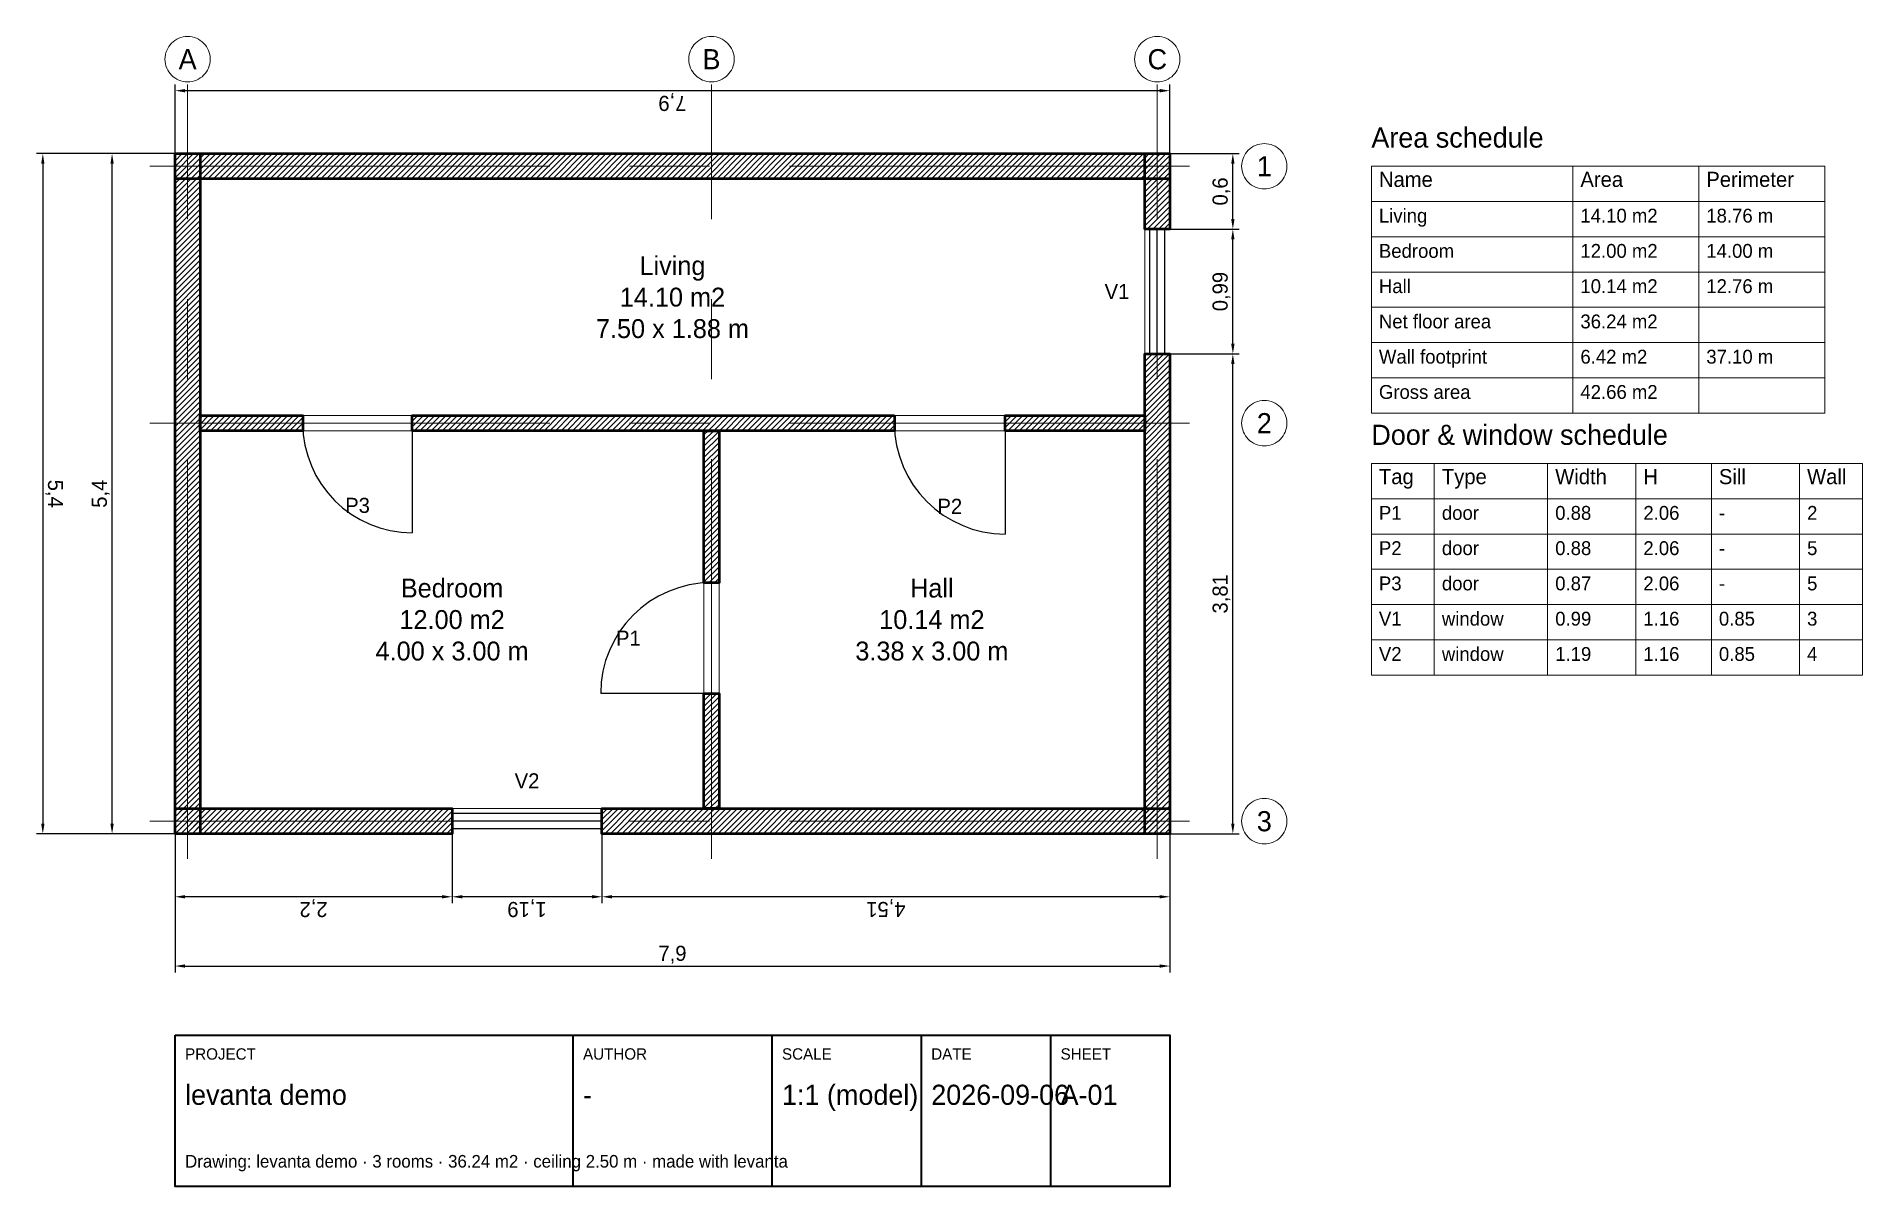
# Model space of a CAD drawing. Header units: metres. Extents: x -1.3 to 13.2, y -3 to 6.1.
import ezdxf
from ezdxf.enums import TextEntityAlignment as Align

# ---------------------------------------------------------------- set-up
doc = ezdxf.new("R2010")
doc.units = ezdxf.units.M
doc.linetypes.add('CENTER', pattern=[5.079999999999999, 3.175, -0.635, 0.635, -0.635])
for name, color, linetype, lineweight in [('A-ANNO-DIMS', 4, 'CONTINUOUS', 13), ('A-ANNO-TABL', 7, 'CONTINUOUS', 18), ('A-ANNO-TEXT', 7, 'CONTINUOUS', 18), ('A-ANNO-TTLB', 7, 'CONTINUOUS', 35), ('A-AREA', 3, 'CONTINUOUS', 18), ('A-DOOR', 30, 'CONTINUOUS', 25), ('A-GLAZ', 5, 'CONTINUOUS', 25), ('A-GRID', 1, 'CENTER', 13), ('A-WALL', 7, 'CONTINUOUS', 50), ('A-WALL-PATT', 8, 'CONTINUOUS', 13)]:
    doc.layers.add(name, color=color, linetype=linetype, lineweight=lineweight)
doc.dimstyles.new('LEVANTA', dxfattribs={"dimtxt": 0.12, "dimasz": 0.08, "dimexe": 0.05, "dimexo": 0.05, "dimgap": 0.03, "dimtad": 1, "dimcen": 2.5, "dimazin": 3, "dimtfac": 1, "dimtmove": 0, "dimatfit": 3})
pattern_1 = [(45, (0, 0), (-0.0224506403, 0.0224506403), [])]

# ---------------------------------------------------------------- blocks, each defined once
blk = doc.blocks.new('LEVANTA_DOOR')
at = {"layer": 'A-DOOR'}
blk.add_line((0, 0), (0, 1), dxfattribs=at)
blk.add_arc((0, 0), 1, 0, 90, dxfattribs=at)
blk = doc.blocks.new('LEVANTA_WINDOW')
at = {"layer": 'A-GLAZ'}
for p, q in [((0, -0.5), (0, 0.5)), ((1, -0.5), (1, 0.5)), ((0, 0.3), (1, 0.3)), ((0, 0), (1, 0)), ((0, -0.3), (1, -0.3))]:
    blk.add_line(p, q, dxfattribs=at)

msp = doc.modelspace()

# ---------------------------------------------------------------- hatches: boundary and pattern name
at = {"layer": 'A-WALL-PATT'}
h = msp.add_hatch(dxfattribs=at)
h.set_pattern_fill('ANSI31', scale=0.01)
h.set_pattern_definition(pattern_1)
h.paths.add_polyline_path([(-0.20004044261975173, 5.19993165386186), (-4.0442619751737685e-05, 5.19993165386186), (-4.0442619751737685e-05, -0.19987352912503595), (-0.20004044261975173, -0.19987352912503595), (-0.20004044261975173, 5.19993165386186)])
h = msp.add_hatch(dxfattribs=at)
h.set_pattern_fill('ANSI31', scale=0.01)
h.set_pattern_definition(pattern_1)
h.paths.add_polyline_path([(-0.20004044261975173, 4.999931653861861), (-0.20004044261975173, 5.19993165386186), (7.700146556945901, 5.199931653861859), (7.700146556945901, 4.99993165386186), (-0.20004044261975173, 4.999931653861861)])
h = msp.add_hatch(dxfattribs=at)
h.set_pattern_fill('ANSI31', scale=0.01)
h.set_pattern_definition(pattern_1)
h.paths.add_polyline_path([(7.700146556945901, 5.199931653861859), (7.700146556945901, 4.6001264708749385), (7.500146556945902, 4.6001264708749385), (7.500146556945902, 5.199931653861859), (7.700146556945901, 5.199931653861859)])
h = msp.add_hatch(dxfattribs=at)
h.set_pattern_fill('ANSI31', scale=0.01)
h.set_pattern_definition(pattern_1)
h.paths.add_polyline_path([(7.700146556945901, -0.19987352912503642), (7.500146556945902, -0.19987352912503642), (7.500146556945902, 3.610126470874959), (7.700146556945901, 3.610126470874959), (7.700146556945901, -0.19987352912503642)])
h = msp.add_hatch(dxfattribs=at)
h.set_pattern_fill('ANSI31', scale=0.01)
h.set_pattern_definition(pattern_1)
h.paths.add_polyline_path([(-4.0442619751720257e-05, 3.1200252952428387), (0.8142169496279372, 3.1200252952428387), (0.8142169496279372, 3.000104477191775), (-4.044261975172736e-05, 3.000104477191775), (-4.0442619751720257e-05, 3.1200252952428387)])
h = msp.add_hatch(dxfattribs=at)
h.set_pattern_fill('ANSI31', scale=0.01)
h.set_pattern_definition(pattern_1)
h.paths.add_polyline_path([(5.512483840599685, 3.1200252952428382), (5.512483840599685, 3.0001044771917744), (1.6842169496279382, 3.000104477191775), (1.6842169496279382, 3.1200252952428387), (5.512483840599685, 3.1200252952428382)])
h = msp.add_hatch(dxfattribs=at)
h.set_pattern_fill('ANSI31', scale=0.01)
h.set_pattern_definition(pattern_1)
h.paths.add_polyline_path([(7.500146556945902, 3.1200252952428382), (7.500146556945902, 3.0001044771917744), (6.392483840599667, 3.0001044771917744), (6.392483840599667, 3.1200252952428382), (7.500146556945902, 3.1200252952428382)])
h = msp.add_hatch(dxfattribs=at)
h.set_pattern_fill('ANSI31', scale=0.01)
h.set_pattern_definition(pattern_1)
h.paths.add_polyline_path([(4.119854417712053, 3.000104477191775), (4.119854417712053, 1.7934572381620069), (4.000061875916898, 1.7934572381620069), (4.000061875916898, 3.000104477191775), (4.119854417712053, 3.000104477191775)])
h = msp.add_hatch(dxfattribs=at)
h.set_pattern_fill('ANSI31', scale=0.01)
h.set_pattern_definition(pattern_1)
h.paths.add_polyline_path([(4.119854417712053, 0.00012647087496381326), (4.000061875916898, 0.00012647087496381326), (4.000061875916898, 0.9134572381620065), (4.119854417712053, 0.9134572381620065), (4.119854417712053, 0.00012647087496381326)])
h = msp.add_hatch(dxfattribs=at)
h.set_pattern_fill('ANSI31', scale=0.01)
h.set_pattern_definition(pattern_1)
h.paths.add_polyline_path([(-0.20004044261975173, 0.00012647087496406306), (2.000146556945931, 0.00012647087496393166), (2.000146556945931, -0.1998735291250361), (-0.20004044261975173, -0.19987352912503595), (-0.20004044261975173, 0.00012647087496406306)])
h = msp.add_hatch(dxfattribs=at)
h.set_pattern_fill('ANSI31', scale=0.01)
h.set_pattern_definition(pattern_1)
h.paths.add_polyline_path([(7.700146556945901, 0.00012647087496359122), (7.700146556945901, -0.19987352912503642), (3.1901465569459058, -0.19987352912503614), (3.1901465569459058, 0.0001264708749638606), (7.700146556945901, 0.00012647087496359122)])

# ---------------------------------------------------------------- linework, layer by layer
at = {"layer": 'A-ANNO-TABL'}
for p, q in [((10.9001465569459, 5.09993165386186), (10.9001465569459, 4.81993165386186)), ((11.9001465569459, 5.09993165386186), (11.9001465569459, 4.81993165386186)), ((10.9001465569459, 4.81993165386186), (10.9001465569459, 4.53993165386186)), ((11.9001465569459, 4.81993165386186), (11.9001465569459, 4.53993165386186)), ((10.9001465569459, 4.53993165386186), (10.9001465569459, 4.25993165386186)), ((11.9001465569459, 4.53993165386186), (11.9001465569459, 4.25993165386186)), ((10.9001465569459, 4.25993165386186), (10.9001465569459, 3.9799316538618594)), ((11.9001465569459, 4.25993165386186), (11.9001465569459, 3.9799316538618594)), ((10.9001465569459, 3.9799316538618594), (10.9001465569459, 3.699931653861859)), ((11.9001465569459, 3.9799316538618594), (11.9001465569459, 3.699931653861859)), ((10.9001465569459, 3.699931653861859), (10.9001465569459, 3.419931653861859)), ((11.9001465569459, 3.699931653861859), (11.9001465569459, 3.419931653861859)), ((10.9001465569459, 3.419931653861859), (10.9001465569459, 3.1399316538618587)), ((11.9001465569459, 3.419931653861859), (11.9001465569459, 3.1399316538618587)), ((9.8001465569459, 2.7399316538618588), (9.8001465569459, 2.459931653861859)), ((10.700146556945901, 2.7399316538618588), (10.700146556945901, 2.459931653861859)), ((11.4001465569459, 2.7399316538618588), (11.4001465569459, 2.459931653861859)), ((12.0001465569459, 2.7399316538618588), (12.0001465569459, 2.459931653861859)), ((12.7001465569459, 2.7399316538618588), (12.7001465569459, 2.459931653861859)), ((9.8001465569459, 2.459931653861859), (9.8001465569459, 2.1799316538618587)), ((10.700146556945901, 2.459931653861859), (10.700146556945901, 2.1799316538618587)), ((11.4001465569459, 2.459931653861859), (11.4001465569459, 2.1799316538618587)), ((12.0001465569459, 2.459931653861859), (12.0001465569459, 2.1799316538618587)), ((12.7001465569459, 2.459931653861859), (12.7001465569459, 2.1799316538618587)), ((9.8001465569459, 2.1799316538618587), (9.8001465569459, 1.8999316538618587)), ((10.700146556945901, 2.1799316538618587), (10.700146556945901, 1.8999316538618587)), ((11.4001465569459, 2.1799316538618587), (11.4001465569459, 1.8999316538618587)), ((12.0001465569459, 2.1799316538618587), (12.0001465569459, 1.8999316538618587)), ((12.7001465569459, 2.1799316538618587), (12.7001465569459, 1.8999316538618587)), ((9.8001465569459, 1.8999316538618587), (9.8001465569459, 1.6199316538618587)), ((10.700146556945901, 1.8999316538618587), (10.700146556945901, 1.6199316538618587)), ((11.4001465569459, 1.8999316538618587), (11.4001465569459, 1.6199316538618587)), ((12.0001465569459, 1.8999316538618587), (12.0001465569459, 1.6199316538618587)), ((12.7001465569459, 1.8999316538618587), (12.7001465569459, 1.6199316538618587)), ((9.8001465569459, 1.6199316538618587), (9.8001465569459, 1.3399316538618586)), ((10.700146556945901, 1.6199316538618587), (10.700146556945901, 1.3399316538618586)), ((11.4001465569459, 1.6199316538618587), (11.4001465569459, 1.3399316538618586)), ((12.0001465569459, 1.6199316538618587), (12.0001465569459, 1.3399316538618586)), ((12.7001465569459, 1.6199316538618587), (12.7001465569459, 1.3399316538618586)), ((9.8001465569459, 1.3399316538618586), (9.8001465569459, 1.0599316538618586)), ((10.700146556945901, 1.3399316538618586), (10.700146556945901, 1.0599316538618586)), ((11.4001465569459, 1.3399316538618586), (11.4001465569459, 1.0599316538618586)), ((12.0001465569459, 1.3399316538618586), (12.0001465569459, 1.0599316538618586)), ((12.7001465569459, 1.3399316538618586), (12.7001465569459, 1.0599316538618586))]:
    msp.add_line(p, q, dxfattribs=at)
for points in [[(9.3001465569459, 5.09993165386186), (12.9001465569459, 5.09993165386186), (12.9001465569459, 4.81993165386186), (9.3001465569459, 4.81993165386186)], [(9.3001465569459, 4.81993165386186), (12.9001465569459, 4.81993165386186), (12.9001465569459, 4.53993165386186), (9.3001465569459, 4.53993165386186)], [(9.3001465569459, 4.53993165386186), (12.9001465569459, 4.53993165386186), (12.9001465569459, 4.25993165386186), (9.3001465569459, 4.25993165386186)], [(9.3001465569459, 4.25993165386186), (12.9001465569459, 4.25993165386186), (12.9001465569459, 3.9799316538618594), (9.3001465569459, 3.9799316538618594)], [(9.3001465569459, 3.9799316538618594), (12.9001465569459, 3.9799316538618594), (12.9001465569459, 3.699931653861859), (9.3001465569459, 3.699931653861859)], [(9.3001465569459, 3.699931653861859), (12.9001465569459, 3.699931653861859), (12.9001465569459, 3.419931653861859), (9.3001465569459, 3.419931653861859)], [(9.3001465569459, 3.419931653861859), (12.9001465569459, 3.419931653861859), (12.9001465569459, 3.1399316538618587), (9.3001465569459, 3.1399316538618587)], [(9.3001465569459, 2.7399316538618588), (13.200146556945901, 2.7399316538618588), (13.200146556945901, 2.459931653861859), (9.3001465569459, 2.459931653861859)], [(9.3001465569459, 2.459931653861859), (13.200146556945901, 2.459931653861859), (13.200146556945901, 2.1799316538618587), (9.3001465569459, 2.1799316538618587)], [(9.3001465569459, 2.1799316538618587), (13.200146556945901, 2.1799316538618587), (13.200146556945901, 1.8999316538618587), (9.3001465569459, 1.8999316538618587)], [(9.3001465569459, 1.8999316538618587), (13.200146556945901, 1.8999316538618587), (13.200146556945901, 1.6199316538618587), (9.3001465569459, 1.6199316538618587)], [(9.3001465569459, 1.6199316538618587), (13.200146556945901, 1.6199316538618587), (13.200146556945901, 1.3399316538618586), (9.3001465569459, 1.3399316538618586)], [(9.3001465569459, 1.3399316538618586), (13.200146556945901, 1.3399316538618586), (13.200146556945901, 1.0599316538618586), (9.3001465569459, 1.0599316538618586)]]:
    msp.add_lwpolyline(points, close=True, dxfattribs=at)
at = {"layer": 'A-ANNO-TTLB'}
for p, q in [((2.96003435720651, -1.7998735291250365), (2.96003435720651, -2.9998735291250362)), ((4.54007175711964, -1.7998735291250365), (4.54007175711964, -2.9998735291250362)), ((5.725099807054487, -1.7998735291250365), (5.725099807054487, -2.9998735291250362)), ((6.752124116998023, -1.7998735291250365), (6.752124116998023, -2.9998735291250362))]:
    msp.add_line(p, q, dxfattribs=at)
msp.add_lwpolyline([(-0.20004044261975173, -1.7998735291250365), (7.700146556945901, -1.7998735291250365), (7.700146556945901, -2.9998735291250362), (-0.20004044261975173, -2.9998735291250362)], close=True, dxfattribs=at)
at = {"layer": 'A-AREA'}
for points in [[(7.500146556945902, 4.99993165386186), (-4.044261975172381e-05, 4.999931653861861), (-4.044261975172381e-05, 3.1200252952428387), (7.500146556945902, 3.1200252952428382)], [(4.000061875916898, 3.0001044771917744), (-4.044261975172381e-05, 3.000104477191775), (-4.044261975172381e-05, 0.00012647087496405694), (4.000061875916898, 0.00012647087496381183)], [(4.119854417712053, 3.0001044771917744), (4.119854417712053, 0.00012647087496380448), (7.500146556945902, 0.00012647087496359734), (7.500146556945902, 3.0001044771917744)]]:
    msp.add_lwpolyline(points, close=True, dxfattribs=at)
at = {"layer": 'A-GRID'}
for p, q in [((-0.10004044261975173, -0.39987352912503643), (-0.10004044261975173, 5.74993165386186)), ((4.059958146814475, -0.39987352912503643), (4.059958146814475, 5.74993165386186)), ((7.6001465569459015, -0.39987352912503643), (7.6001465569459015, 5.74993165386186)), ((-0.40004044261975175, 5.09993165386186), (8.250146556945902, 5.09993165386186)), ((-0.40004044261975175, 3.0600648862173063), (8.250146556945902, 3.0600648862173063)), ((-0.40004044261975175, -0.09987352912503618), (8.250146556945902, -0.09987352912503618))]:
    msp.add_line(p, q, dxfattribs=at)
for centre in [(-0.10004044261975173, 5.94993165386186), (4.059958146814475, 5.94993165386186), (7.6001465569459015, 5.94993165386186), (8.450146556945901, 5.09993165386186), (8.450146556945901, 3.0600648862173063), (8.450146556945901, -0.09987352912503618)]:
    msp.add_circle(centre, 0.18, dxfattribs=at)
at = {"layer": 'A-WALL'}
for points in [[(-0.20004044261975173, 5.19993165386186), (-4.0442619751737685e-05, 5.19993165386186), (-4.0442619751737685e-05, -0.19987352912503595), (-0.20004044261975173, -0.19987352912503595), (-0.20004044261975173, 5.19993165386186)], [(-0.20004044261975173, 4.999931653861861), (-0.20004044261975173, 5.19993165386186), (7.700146556945901, 5.199931653861859), (7.700146556945901, 4.99993165386186), (-0.20004044261975173, 4.999931653861861)], [(7.700146556945901, 5.199931653861859), (7.700146556945901, 4.6001264708749385), (7.500146556945902, 4.6001264708749385), (7.500146556945902, 5.199931653861859), (7.700146556945901, 5.199931653861859)], [(7.700146556945901, -0.19987352912503642), (7.500146556945902, -0.19987352912503642), (7.500146556945902, 3.610126470874959), (7.700146556945901, 3.610126470874959), (7.700146556945901, -0.19987352912503642)], [(-4.0442619751720257e-05, 3.1200252952428387), (0.8142169496279372, 3.1200252952428387), (0.8142169496279372, 3.000104477191775), (-4.044261975172736e-05, 3.000104477191775), (-4.0442619751720257e-05, 3.1200252952428387)], [(5.512483840599685, 3.1200252952428382), (5.512483840599685, 3.0001044771917744), (1.6842169496279382, 3.000104477191775), (1.6842169496279382, 3.1200252952428387), (5.512483840599685, 3.1200252952428382)], [(7.500146556945902, 3.1200252952428382), (7.500146556945902, 3.0001044771917744), (6.392483840599667, 3.0001044771917744), (6.392483840599667, 3.1200252952428382), (7.500146556945902, 3.1200252952428382)], [(4.119854417712053, 3.000104477191775), (4.119854417712053, 1.7934572381620069), (4.000061875916898, 1.7934572381620069), (4.000061875916898, 3.000104477191775), (4.119854417712053, 3.000104477191775)], [(4.119854417712053, 0.00012647087496381326), (4.000061875916898, 0.00012647087496381326), (4.000061875916898, 0.9134572381620065), (4.119854417712053, 0.9134572381620065), (4.119854417712053, 0.00012647087496381326)], [(-0.20004044261975173, 0.00012647087496406306), (2.000146556945931, 0.00012647087496393166), (2.000146556945931, -0.1998735291250361), (-0.20004044261975173, -0.19987352912503595), (-0.20004044261975173, 0.00012647087496406306)], [(7.700146556945901, 0.00012647087496359122), (7.700146556945901, -0.19987352912503642), (3.1901465569459058, -0.19987352912503614), (3.1901465569459058, 0.0001264708749638606), (7.700146556945901, 0.00012647087496359122)]]:
    msp.add_lwpolyline(points, close=True, dxfattribs=at)

# ---------------------------------------------------------------- block references
at = {"layer": 'A-DOOR'}
for p, xscale, yscale, rotation in [((1.6842169496279382, 3.0600648862173068), 0.870000000000001, 0.870000000000001, 180), ((6.392483840599667, 3.0600648862173063), 0.8799999999999812, 0.8799999999999812, 180), ((4.059958146814475, 0.9134572381620065), 0.8800000000000004, 0.8800000000000004, 90)]:
    msp.add_blockref('LEVANTA_DOOR', p, dxfattribs=dict(at, xscale=xscale, yscale=yscale, rotation=rotation))
at = {"layer": 'A-GLAZ', "yscale": 0.2}
for p, xscale, rotation in [((7.6001465569459015, 3.610126470874959), 0.9899999999999793, 90), ((3.1901465569459058, -0.09987352912503615), 1.1899999999999746, 180)]:
    msp.add_blockref('LEVANTA_WINDOW', p, dxfattribs=dict(at, xscale=xscale, rotation=rotation))

# ---------------------------------------------------------------- texts
at = {"layer": 'A-ANNO-TABL'}
for s, height, p in [('Area schedule', 0.16, (9.3001465569459, 5.19993165386186)), ('Name', 0.12, (9.360146556945901, 4.89993165386186)), ('Area', 0.12, (10.960146556945901, 4.89993165386186)), ('Perimeter', 0.12, (11.960146556945901, 4.89993165386186)), ('Living', 0.11, (9.360146556945901, 4.61993165386186)), ('14.10 m2', 0.11, (10.960146556945901, 4.61993165386186)), ('18.76 m', 0.11, (11.960146556945901, 4.61993165386186)), ('Bedroom', 0.11, (9.360146556945901, 4.33993165386186)), ('12.00 m2', 0.11, (10.960146556945901, 4.33993165386186)), ('14.00 m', 0.11, (11.960146556945901, 4.33993165386186)), ('Hall', 0.11, (9.360146556945901, 4.0599316538618595)), ('10.14 m2', 0.11, (10.960146556945901, 4.0599316538618595)), ('12.76 m', 0.11, (11.960146556945901, 4.0599316538618595)), ('Net floor area', 0.11, (9.360146556945901, 3.7799316538618593)), ('36.24 m2', 0.11, (10.960146556945901, 3.7799316538618593)), ('Wall footprint', 0.11, (9.360146556945901, 3.499931653861859)), ('6.42 m2', 0.11, (10.960146556945901, 3.499931653861859)), ('37.10 m', 0.11, (11.960146556945901, 3.499931653861859)), ('Gross area', 0.11, (9.360146556945901, 3.2199316538618588)), ('42.66 m2', 0.11, (10.960146556945901, 3.2199316538618588)), ('Door & window schedule', 0.16, (9.3001465569459, 2.839931653861859)), ('Tag', 0.12, (9.360146556945901, 2.539931653861859)), ('Type', 0.12, (9.860146556945901, 2.539931653861859)), ('Width', 0.12, (10.760146556945902, 2.539931653861859)), ('H', 0.12, (11.460146556945901, 2.539931653861859)), ('Sill', 0.12, (12.0601465569459, 2.539931653861859)), ('Wall', 0.12, (12.7601465569459, 2.539931653861859)), ('P1', 0.11, (9.360146556945901, 2.259931653861859)), ('door', 0.11, (9.860146556945901, 2.259931653861859)), ('0.88', 0.11, (10.760146556945902, 2.259931653861859)), ('2.06', 0.11, (11.460146556945901, 2.259931653861859)), ('-', 0.11, (12.0601465569459, 2.259931653861859)), ('2', 0.11, (12.7601465569459, 2.259931653861859)), ('P2', 0.11, (9.360146556945901, 1.9799316538618588)), ('door', 0.11, (9.860146556945901, 1.9799316538618588)), ('0.88', 0.11, (10.760146556945902, 1.9799316538618588)), ('2.06', 0.11, (11.460146556945901, 1.9799316538618588)), ('-', 0.11, (12.0601465569459, 1.9799316538618588)), ('5', 0.11, (12.7601465569459, 1.9799316538618588)), ('P3', 0.11, (9.360146556945901, 1.6999316538618587)), ('door', 0.11, (9.860146556945901, 1.6999316538618587)), ('0.87', 0.11, (10.760146556945902, 1.6999316538618587)), ('2.06', 0.11, (11.460146556945901, 1.6999316538618587)), ('-', 0.11, (12.0601465569459, 1.6999316538618587)), ('5', 0.11, (12.7601465569459, 1.6999316538618587)), ('V1', 0.11, (9.360146556945901, 1.4199316538618587)), ('window', 0.11, (9.860146556945901, 1.4199316538618587)), ('0.99', 0.11, (10.760146556945902, 1.4199316538618587)), ('1.16', 0.11, (11.460146556945901, 1.4199316538618587)), ('0.85', 0.11, (12.0601465569459, 1.4199316538618587)), ('3', 0.11, (12.7601465569459, 1.4199316538618587)), ('V2', 0.11, (9.360146556945901, 1.1399316538618587)), ('window', 0.11, (9.860146556945901, 1.1399316538618587)), ('1.19', 0.11, (10.760146556945902, 1.1399316538618587)), ('1.16', 0.11, (11.460146556945901, 1.1399316538618587)), ('0.85', 0.11, (12.0601465569459, 1.1399316538618587)), ('4', 0.11, (12.7601465569459, 1.1399316538618587))]:
    msp.add_text(s, height=height, dxfattribs=at).set_placement(p, align=Align.BOTTOM_LEFT)
at = {"layer": 'A-ANNO-TEXT'}
for s, p in [('V1', (7.280146556945901, 4.105126470874949)), ('P3', (1.2492169496279377, 2.407564886217306)), ('P2', (5.952483840599676, 2.4000648862173204)), ('P1', (3.399958146814475, 1.3534572381620067)), ('V2', (2.5951465569459184, 0.2201264708749639))]:
    msp.add_text(s, height=0.12, dxfattribs=at).set_placement(p, align=Align.MIDDLE_CENTER)
at = {"layer": 'A-ANNO-TEXT', "char_height": 0.15, "attachment_point": 5}
for s, insert in [('Living\\P14.10 m2\\P7.50 x 1.88 m', (3.750053057163075, 4.0599784745523495)), ('Bedroom\\P12.00 m2\\P4.00 x 3.00 m', (2.000010716648573, 1.5001154740333693)), ('Hall\\P10.14 m2\\P3.38 x 3.00 m', (5.810000487328978, 1.500115474033369))]:
    msp.add_mtext(s, dxfattribs=dict(at, insert=insert))
at = {"layer": 'A-ANNO-TTLB'}
for s, height, p in [('PROJECT', 0.09, (-0.12004044261975173, -2.0198735291250367)), ('AUTHOR', 0.09, (3.04003435720651, -2.0198735291250367)), ('SCALE', 0.09, (4.62007175711964, -2.0198735291250367)), ('DATE', 0.09, (5.8050998070544875, -2.0198735291250367)), ('SHEET', 0.09, (6.832124116998023, -2.0198735291250367)), ('levanta demo', 0.16, (-0.12004044261975173, -2.3998735291250366)), ('-', 0.16, (3.04003435720651, -2.3998735291250366)), ('1:1 (model)', 0.16, (4.62007175711964, -2.3998735291250366)), ('2026-09-06', 0.16, (5.8050998070544875, -2.3998735291250366)), ('A-01', 0.16, (6.832124116998023, -2.3998735291250366)), ('Drawing: levanta demo · 3 rooms · 36.24 m2 · ceiling 2.50 m · made with levanta', 0.1, (-0.12004044261975173, -2.879873529125036))]:
    msp.add_text(s, height=height, dxfattribs=at).set_placement(p, align=Align.BOTTOM_LEFT)
at = {"layer": 'A-GRID'}
for s, p in [('A', (-0.10004044261975173, 5.94993165386186)), ('B', (4.059958146814475, 5.94993165386186)), ('C', (7.6001465569459015, 5.94993165386186)), ('1', (8.450146556945901, 5.09993165386186)), ('2', (8.450146556945901, 3.0600648862173063)), ('3', (8.450146556945901, -0.09987352912503618))]:
    msp.add_text(s, height=0.16, dxfattribs=at).set_placement(p, align=Align.MIDDLE_CENTER)

# ---------------------------------------------------------------- dimensions: what is measured, and where the dimension line sits
at = {"layer": 'A-ANNO-DIMS'}
for base, p1, p2, angle in [((7.700146556945901, 5.699931653861859), (7.700146556945901, 5.0999316538618595), (-0.20004044261975196, 5.09993165386186), 180), ((-1.2500404426197518, 5.19993165386186), (-0.20004044261975173, 5.19993165386186), (-0.20004044261975173, -0.19987352912503642), 270), ((-0.7000404426197517, -0.19987352912503595), (-0.10004044261975173, -0.19987352912503595), (-0.10004044261975173, 5.19993165386186), 90), ((8.200146556945901, 4.6001264708749385), (7.6001465569459015, 4.6001264708749385), (7.6001465569459015, 5.199931653861859), 90), ((8.200146556945901, 3.610126470874959), (7.6001465569459015, 3.610126470874959), (7.6001465569459015, 4.6001264708749385), 90), ((8.200146556945901, -0.19987352912503642), (7.6001465569459015, -0.19987352912503642), (7.6001465569459015, 3.610126470874959), 90), ((2.000146556945931, -0.6998735291250361), (2.000146556945931, -0.09987352912503607), (-0.20004044261975196, -0.09987352912503594), 180), ((3.1901465569459058, -0.6998735291250361), (3.1901465569459058, -0.09987352912503615), (2.000146556945931, -0.09987352912503607), 180), ((7.700146556945901, -0.6998735291250364), (7.700146556945901, -0.09987352912503641), (3.1901465569459058, -0.09987352912503615), 180)]:
    msp.add_linear_dim(base=base, p1=p1, p2=p2, angle=angle, dimstyle='LEVANTA', dxfattribs=at).render()
msp.add_linear_dim(base=(-0.20004044261975173, -1.2498735291250365), p1=(-0.20004044261975173, -0.19987352912503642), p2=(7.700146556945901, -0.19987352912503642), dimstyle='LEVANTA', dxfattribs=at).render()

doc.saveas('drawing.dxf')
